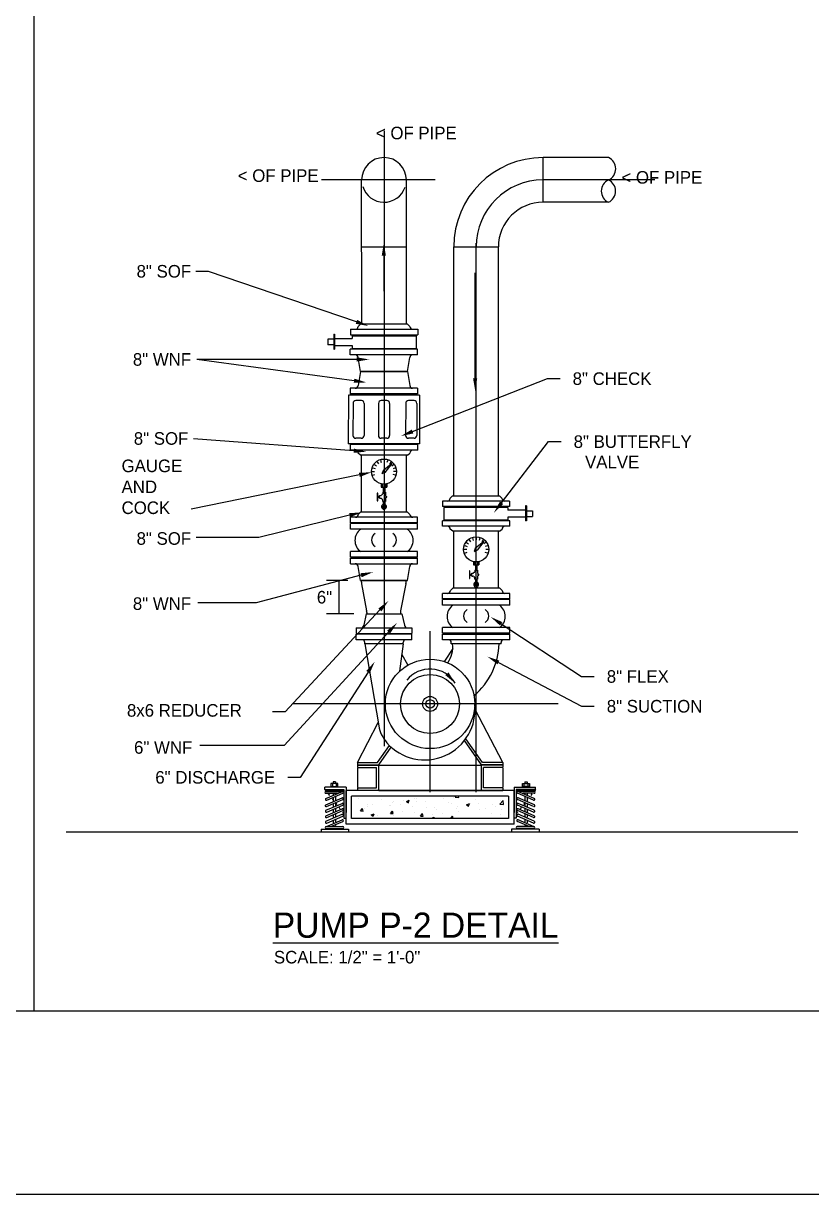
# Model space of a CAD drawing. Extents: x 0 to 1008, y 0 to 720.
# Drawn here: x 607.7 to 748.8, y 0 to 209.7 of the extents above; entities that cross this region are included whole.
import ezdxf
from ezdxf.enums import TextEntityAlignment as Align

# ---------------------------------------------------------------- set-up
doc = ezdxf.new("R2010")
doc.units = 0
doc.header["$LTSCALE"] = 12.5
doc.linetypes.add('CENTER2', pattern=[0])
doc.linetypes.add('HIDDEN', pattern=[0])
doc.layers.get('0').update_dxf_attribs({"linetype": 'CONTINUOUS'})
doc.layers.get('DEFPOINTS').update_dxf_attribs({"linetype": 'CONTINUOUS'})
for name, color, linetype in [('A-CONC', 7, 'CONTINUOUS'), ('CHWS', 3, 'CONTINUOUS'), ('M-FIXT', 8, 'CONTINUOUS'), ('MDIM', 8, 'CONTINUOUS'), ('MEQUIP', 4, 'CONTINUOUS'), ('MTEXT', 2, 'CONTINUOUS'), ('PIPECL', 9, 'CENTER2'), ('TITLEBLK', 7, 'CONTINUOUS')]:
    doc.layers.add(name, color=color, linetype=linetype)

msp = doc.modelspace()

# ---------------------------------------------------------------- linework, layer by layer
at = {"color": 0}
msp.add_line((1008, 0), (0, 0), dxfattribs=at)
at = {"layer": 'A-CONC', "color": 0}
for p, q in [((662.72, 73.58), (662.72, 73.04)), ((663.98, 73.58), (662.72, 73.58)), ((663, 73.58), (663, 73.04)), ((663.57, 73.92), (663.13, 73.92)), ((663.13, 73.92), (663.13, 73.58)), ((663.57, 73.92), (663.57, 73.58)), ((663.7, 73.58), (663.7, 73.04)), ((663.98, 73.04), (663.98, 73.58)), ((697.02, 73.04), (697.02, 73.58)), ((697.02, 73.58), (698.28, 73.58)), ((697.3, 73.58), (697.3, 73.04)), ((697.43, 73.92), (697.43, 73.58)), ((697.43, 73.92), (697.87, 73.92)), ((697.87, 73.92), (697.87, 73.58)), ((698, 73.58), (698, 73.04)), ((698.28, 73.58), (698.28, 73.04)), ((661.66, 72.5), (661.66, 72.96)), ((665.46, 72.96), (661.66, 72.96)), ((661.66, 72.5), (661.77, 72.35)), ((661.66, 72.5), (665.07, 72.5)), ((661.76, 72.35), (661.76, 72.18)), ((661.76, 72.35), (664.9, 72.35)), ((661.76, 72.18), (664.9, 72.18)), ((661.84, 71.84), (663.92, 71.84)), ((661.86, 70.91), (664.81, 72.18)), ((661.99, 70.6), (664.88, 71.84)), ((662.27, 71.73), (662.48, 71.46)), ((662.72, 73.04), (663.98, 73.04)), ((663.13, 73.04), (663.13, 72.96)), ((663.13, 72.5), (663.13, 72.35)), ((663.13, 71.74), (663.13, 71.54)), ((663.57, 73.04), (663.57, 72.96)), ((663.57, 72.5), (663.57, 72.35)), ((663.57, 71.78), (663.57, 71.7)), ((664.9, 72.18), (664.9, 72.35)), ((665.07, 72.5), (665.07, 67.36)), ((665.46, 72.96), (665.46, 68.43)), ((695.54, 72.34), (665.46, 72.34)), ((665.46, 66.34), (665.46, 72.34)), ((694.54, 71.34), (666.46, 71.34)), ((666.46, 67.34), (666.46, 71.34)), ((684.97, 71.16), (685.14, 71.34)), ((685.64, 71.06), (685.61, 71.34)), ((694.54, 71.34), (694.54, 67.34)), ((695.54, 72.96), (695.54, 68.43)), ((695.54, 72.96), (699.34, 72.96)), ((695.54, 66.34), (695.54, 72.34)), ((695.93, 72.5), (695.93, 67.36)), ((699.34, 72.5), (695.93, 72.5)), ((696.1, 72.18), (696.1, 72.35)), ((699.24, 72.35), (696.1, 72.35)), ((699.24, 72.18), (696.1, 72.18)), ((699.01, 70.6), (696.12, 71.84)), ((699.14, 70.91), (696.19, 72.18)), ((698.28, 73.04), (697.02, 73.04)), ((699.16, 71.84), (697.08, 71.84)), ((697.43, 73.04), (697.43, 72.96)), ((697.43, 72.5), (697.43, 72.35)), ((697.43, 71.78), (697.43, 71.7)), ((697.87, 73.04), (697.87, 72.96)), ((697.87, 72.5), (697.87, 72.35)), ((697.87, 71.74), (697.87, 71.54)), ((698.73, 71.73), (698.52, 71.46)), ((699.34, 72.5), (699.22, 72.35)), ((699.24, 72.35), (699.24, 72.18)), ((699.34, 72.5), (699.34, 72.96)), ((661.82, 69.76), (664.74, 71.02)), ((661.82, 69.76), (664.74, 71.02)), ((661.86, 68.8), (664.74, 70.04)), ((661.96, 69.45), (664.88, 70.71)), ((661.96, 69.45), (664.88, 70.71)), ((661.99, 68.48), (664.88, 69.73)), ((662.99, 70.82), (663.08, 70.71)), ((663.13, 70.98), (663.13, 70.44)), ((663.13, 69.84), (663.13, 69.44)), ((663.57, 71.18), (663.57, 70.62)), ((663.57, 70), (663.57, 69.64)), ((663.61, 70.05), (663.78, 69.83)), ((664.2, 69.3), (664.36, 69.09)), ((667.71, 70.88), (667.71, 70.88)), ((669.29, 69.87), (669.29, 69.87)), ((669.38, 69.44), (669.38, 69.44)), ((670.13, 69.84), (670.13, 69.84)), ((671.72, 70.71), (671.72, 70.71)), ((673.3, 69.7), (673.3, 69.7)), ((673.42, 69.67), (673.42, 69.67)), ((673.75, 70.19), (673.75, 70.19)), ((673.98, 70.37), (673.98, 70.37)), ((675.29, 69.92), (675.29, 69.92)), ((675.72, 70.54), (675.72, 70.54)), ((676.25, 70.4), (676.78, 70.6)), ((676.25, 70.4), (676.63, 70.15)), ((676.63, 70.15), (676.78, 70.6)), ((677.3, 69.54), (677.3, 69.54)), ((677.77, 70.85), (677.77, 70.85)), ((678.12, 70.94), (678.12, 70.94)), ((678.13, 70.29), (678.13, 70.29)), ((679.72, 70.37), (679.72, 70.37)), ((679.92, 69.29), (679.92, 69.29)), ((681.31, 69.37), (681.31, 69.37)), ((682.87, 70.92), (682.87, 70.92)), ((683.73, 70.2), (683.73, 70.2)), ((684.29, 70.04), (684.29, 70.04)), ((684.75, 71.16), (684.75, 71.16)), ((684.97, 71.16), (685.64, 71.06)), ((685.31, 69.2), (685.31, 69.2)), ((685.42, 69.45), (685.42, 69.45)), ((687.03, 69.8), (687.56, 70)), ((687.03, 69.8), (687.4, 69.54)), ((687.4, 69.54), (687.56, 70)), ((687.73, 70.04), (687.73, 70.04)), ((688.67, 70.79), (688.67, 70.79)), ((689.21, 69.93), (689.21, 69.93)), ((690.35, 69.2), (690.35, 69.2)), ((691.74, 69.87), (691.74, 69.87)), ((692.23, 69.45), (692.23, 69.45)), ((692.98, 69.92), (693.56, 70.53)), ((692.98, 69.92), (693.64, 69.82)), ((693.11, 70.49), (693.11, 70.49)), ((693.64, 69.82), (693.56, 70.53)), ((699.04, 69.45), (696.12, 70.71)), ((699.04, 69.45), (696.12, 70.71)), ((699.01, 68.48), (696.12, 69.73)), ((699.17, 69.76), (696.26, 71.02)), ((699.17, 69.76), (696.26, 71.02)), ((699.14, 68.8), (696.26, 70.04)), ((696.8, 69.3), (696.64, 69.09)), ((697.39, 70.05), (697.22, 69.83)), ((697.43, 71.18), (697.43, 70.62)), ((697.43, 70), (697.43, 69.64)), ((697.87, 70.98), (697.87, 70.44)), ((697.87, 69.84), (697.87, 69.44)), ((698.01, 70.82), (697.92, 70.71)), ((661.86, 67.82), (664.74, 69.06)), ((661.86, 66.84), (664.74, 68.08)), ((661.86, 65.86), (664.74, 67.1)), ((661.99, 67.5), (664.88, 68.75)), ((661.99, 66.52), (664.88, 67.77)), ((663.13, 68.86), (663.13, 68.48)), ((663.13, 67.89), (663.13, 67.59)), ((663.57, 69.04), (663.57, 68.66)), ((663.57, 68.1), (663.57, 67.71)), ((664.81, 68.53), (665.07, 68.21)), ((665.07, 67.36), (665.46, 67.36)), ((694.54, 67.34), (666.46, 67.34)), ((668.04, 68.71), (668.4, 69.14)), ((668.04, 68.71), (668.49, 68.67)), ((668.49, 68.67), (668.4, 69.14)), ((668.68, 69.05), (668.68, 69.05)), ((669.95, 67.98), (670.48, 68.18)), ((669.95, 67.98), (670.32, 67.73)), ((670.04, 67.35), (670.04, 67.35)), ((670.32, 67.73), (670.48, 68.18)), ((671.17, 67.79), (671.17, 67.79)), ((673.42, 68.24), (673.78, 68.67)), ((673.42, 68.24), (673.87, 68.2)), ((673.87, 68.2), (673.78, 68.67)), ((673.89, 67.88), (673.89, 67.88)), ((675.55, 68.54), (675.55, 68.54)), ((677.68, 68.36), (677.68, 68.36)), ((678.8, 67.76), (679.16, 68.2)), ((678.8, 67.76), (679.24, 67.73)), ((679.24, 67.73), (679.16, 68.2)), ((680.73, 67.38), (681.25, 67.58)), ((680.73, 67.38), (680.78, 67.34)), ((680.9, 67.96), (680.9, 67.96)), ((681.18, 67.34), (681.25, 67.58)), ((681.57, 68.92), (681.57, 68.92)), ((682.78, 68.2), (682.78, 68.2)), ((684.22, 67.34), (684.54, 67.72)), ((684.61, 67.34), (684.54, 67.72)), ((685.62, 68.58), (685.62, 68.58)), ((687.16, 67.42), (687.16, 67.42)), ((689.12, 67.43), (689.12, 67.43)), ((689.31, 69.03), (689.31, 69.03)), ((691.53, 68.17), (691.53, 68.17)), ((693.02, 67.99), (693.02, 67.99)), ((693.32, 68.86), (693.32, 68.86)), ((695.93, 67.36), (695.54, 67.36)), ((696.19, 68.53), (695.93, 68.21)), ((699.01, 67.5), (696.12, 68.75)), ((699.01, 66.52), (696.12, 67.77)), ((699.14, 67.82), (696.26, 69.06)), ((699.14, 66.84), (696.26, 68.08)), ((699.14, 65.86), (696.26, 67.1)), ((697.43, 69.04), (697.43, 68.66)), ((697.43, 68.1), (697.43, 67.71)), ((697.87, 68.86), (697.87, 68.48)), ((697.87, 67.89), (697.87, 67.59)), ((660.99, 65.45), (665.9, 65.45)), ((660.99, 65.45), (660.99, 64.91)), ((661.91, 65.87), (664.9, 65.87)), ((661.91, 65.53), (664.9, 65.53)), ((662.73, 65.87), (664.88, 66.79)), ((663.13, 66.87), (663.13, 66.57)), ((663.13, 66.01), (663.13, 65.93)), ((663.57, 67.07), (663.57, 66.73)), ((663.57, 66.09), (663.57, 65.95)), ((695.54, 66.34), (665.46, 66.34)), ((665.9, 65.45), (665.9, 64.91)), ((695.1, 65.45), (695.1, 64.91)), ((700.01, 65.45), (695.1, 65.45)), ((699.09, 65.87), (696.1, 65.87)), ((699.09, 65.53), (696.1, 65.53)), ((698.26, 65.87), (696.12, 66.79)), ((697.43, 67.07), (697.43, 66.73)), ((697.43, 66.09), (697.43, 65.95)), ((697.87, 66.87), (697.87, 66.57)), ((697.87, 66.01), (697.87, 65.93)), ((700.01, 65.45), (700.01, 64.91)), ((746.33, 64.91), (615.36, 64.91))]:
    msp.add_line(p, q, dxfattribs=at)
for centre, radius, start, end in [((661.84, 72.01), 0.169, 90, 270), ((664.82, 72.01), 0.174, 288.3587, 88.5509), ((696.18, 72.01), 0.174, 91.4491, 251.6413), ((699.16, 72.01), 0.169, 270, 90), ((661.89, 69.61), 0.169, 113.3117, 293.3117), ((661.92, 70.76), 0.169, 113.3117, 293.3117), ((664.81, 70.86), 0.169, 293.3117, 113.3117), ((664.81, 69.88), 0.169, 293.3117, 113.3117), ((696.19, 70.86), 0.169, 66.6883, 246.6883), ((696.19, 69.88), 0.169, 66.6883, 246.6883), ((699.08, 70.76), 0.169, 246.6883, 66.6883), ((699.11, 69.61), 0.169, 246.6883, 66.6883), ((661.91, 68.63), 0.169, 113.3117, 293.3117), ((661.91, 67.65), 0.169, 113.3117, 293.3117), ((664.81, 68.9), 0.169, 293.3117, 113.3117), ((664.81, 67.92), 0.169, 293.3117, 113.3117), ((664.81, 66.94), 0.169, 293.3117, 113.3117), ((696.19, 68.9), 0.169, 66.6883, 246.6883), ((696.19, 67.92), 0.169, 66.6883, 246.6883), ((696.19, 66.94), 0.169, 66.6883, 246.6883), ((699.09, 68.63), 0.169, 246.6883, 66.6883), ((699.09, 67.65), 0.169, 246.6883, 66.6883), ((661.91, 66.67), 0.169, 113.3117, 293.3117), ((661.91, 65.7), 0.169, 90, 270), ((664.9, 65.7), 0.169, 270, 90), ((696.1, 65.7), 0.169, 90, 270), ((699.09, 66.67), 0.169, 246.6883, 66.6883), ((699.09, 65.7), 0.169, 270, 90)]:
    msp.add_arc(centre, radius, start, end, dxfattribs=at)
at = {"layer": 'CHWS', "color": 0}
for p, q in [((712.43, 185.66), (700.73, 185.66)), ((700.73, 177.66), (700.73, 185.66)), ((668.26, 155.81), (668.25, 181.66)), ((676.26, 155.81), (676.25, 181.66)), ((712.43, 177.66), (700.73, 177.66)), ((668.25, 169.66), (676.25, 169.66)), ((672.21, 168.09), (672.21, 161.74)), ((684.73, 125.07), (684.73, 169.66)), ((684.73, 169.66), (692.73, 169.66)), ((692.73, 125.07), (692.73, 169.66)), ((688.57, 146.16), (688.57, 165)), ((668.06, 155.81), (667.63, 155.41)), ((676.45, 155.81), (668.06, 155.81)), ((676.45, 155.81), (676.89, 155.41)), ((662.17, 153.13), (662.17, 152.13)), ((663.26, 153.13), (662.17, 153.13)), ((663.26, 154.02), (663.39, 154.02)), ((663.26, 154.02), (663.26, 151.34)), ((663.39, 154.02), (663.39, 151.34)), ((663.39, 153.27), (666.56, 153.27)), ((666.26, 154.91), (678.29, 154.91)), ((666.26, 154.91), (666.26, 153.91)), ((666.26, 153.91), (678.29, 153.91)), ((666.56, 153.77), (678.03, 153.77)), ((666.56, 153.77), (666.56, 153.27)), ((678.03, 153.77), (678.03, 151.49)), ((678.29, 154.91), (678.29, 153.91)), ((663.26, 152.13), (662.17, 152.13)), ((663.26, 151.34), (663.39, 151.34)), ((663.39, 151.99), (666.56, 151.99)), ((678.26, 151.35), (666.22, 151.35)), ((666.22, 150.35), (666.22, 151.35)), ((666.56, 151.99), (666.56, 151.49)), ((666.56, 151.49), (678.03, 151.49)), ((678.26, 150.35), (678.26, 151.35)), ((678.26, 150.35), (666.22, 150.35)), ((668.04, 147.35), (667.61, 149.85)), ((676.44, 147.35), (676.87, 149.85)), ((668.04, 147.35), (667.61, 144.85)), ((676.44, 147.35), (668.04, 147.35)), ((676.44, 147.35), (668.04, 147.35)), ((668.04, 147.35), (676.44, 147.35)), ((676.44, 147.35), (676.87, 144.85)), ((665.87, 143.15), (665.86, 134.4)), ((678.63, 143.15), (665.87, 143.15)), ((678.63, 143.15), (665.87, 143.15)), ((678.26, 144.35), (666.22, 144.35)), ((666.22, 144.35), (666.22, 143.35)), ((678.26, 143.35), (666.22, 143.35)), ((678.26, 144.35), (678.26, 143.35)), ((678.63, 143.15), (678.63, 134.4)), ((666.7, 141.65), (666.69, 135.9)), ((668.2, 142.15), (667.2, 142.15)), ((668.7, 141.65), (668.69, 135.9)), ((671.26, 141.65), (671.25, 135.9)), ((672.76, 142.15), (671.76, 142.15)), ((673.26, 141.65), (673.25, 135.9)), ((676.13, 141.65), (676.12, 135.9)), ((677.63, 142.15), (676.63, 142.15)), ((678.13, 141.65), (678.12, 135.9)), ((678.63, 134.4), (665.86, 134.4)), ((678.3, 134.26), (666.27, 134.26)), ((666.27, 133.26), (666.27, 134.26)), ((668.19, 135.4), (667.19, 135.4)), ((672.75, 135.4), (671.75, 135.4)), ((677.62, 135.4), (676.62, 135.4)), ((678.3, 133.26), (678.3, 134.26)), ((678.3, 133.26), (666.27, 133.26)), ((668.05, 132.36), (667.62, 132.76)), ((676.45, 132.36), (668.05, 132.36)), ((668.25, 122.15), (668.25, 132.36)), ((676.25, 122.15), (676.25, 132.36)), ((676.45, 132.36), (676.88, 132.76)), ((694.73, 124.17), (682.7, 124.17)), ((682.7, 124.17), (682.7, 123.17)), ((684.54, 125.07), (684.1, 124.67)), ((684.54, 125.07), (692.93, 125.07)), ((692.93, 125.07), (693.36, 124.67)), ((694.73, 124.17), (694.73, 123.17)), ((668.07, 122.15), (667.64, 121.75)), ((676.46, 122.15), (668.07, 122.15)), ((676.46, 122.15), (676.9, 121.75)), ((694.73, 123.17), (682.7, 123.17)), ((694.43, 123.03), (682.96, 123.03)), ((682.96, 123.03), (682.96, 120.75)), ((694.43, 123.03), (694.43, 122.53)), ((697.6, 122.53), (694.43, 122.53)), ((697.73, 123.28), (697.6, 123.28)), ((697.6, 123.28), (697.6, 120.6)), ((697.73, 123.28), (697.73, 120.6)), ((697.73, 122.39), (698.82, 122.39)), ((698.82, 122.39), (698.82, 121.39)), ((666.25, 120.25), (666.25, 121.25)), ((678.25, 121.25), (666.25, 121.25)), ((678.25, 120.25), (666.25, 120.25)), ((678.25, 120.12), (666.25, 120.12)), ((666.25, 119.12), (666.25, 120.12)), ((678.25, 120.25), (678.25, 121.25)), ((678.25, 119.12), (678.25, 120.12)), ((682.73, 119.64), (682.73, 120.64)), ((694.77, 120.64), (682.73, 120.64)), ((694.77, 119.64), (682.73, 119.64)), ((694.43, 120.75), (682.96, 120.75)), ((697.6, 121.25), (694.43, 121.25)), ((694.43, 121.25), (694.43, 120.75)), ((694.77, 119.64), (694.77, 120.64)), ((697.73, 120.6), (697.6, 120.6)), ((697.73, 121.39), (698.82, 121.39)), ((678.25, 119.12), (666.25, 119.12)), ((684.55, 118.75), (684.12, 119.14)), ((692.95, 118.75), (684.55, 118.75)), ((684.75, 108.54), (684.75, 118.75)), ((692.75, 108.54), (692.75, 118.75)), ((692.95, 118.75), (693.38, 119.14)), ((666.23, 113.95), (678.23, 113.95)), ((666.23, 112.95), (666.23, 113.95)), ((678.25, 115.12), (666.25, 115.12)), ((666.25, 114.12), (666.25, 115.12)), ((678.25, 114.12), (666.25, 114.12)), ((678.23, 112.95), (678.23, 113.95)), ((678.25, 114.12), (678.25, 115.12)), ((666.23, 112.95), (678.23, 112.95)), ((668.04, 109.95), (667.6, 112.45)), ((676.43, 109.95), (676.86, 112.45)), ((676.43, 109.95), (668.04, 109.95)), ((668.04, 109.95), (676.43, 109.95)), ((668.2, 109.64), (668.2, 109.95)), ((668.24, 109.37), (669.14, 104.48)), ((676.16, 109.37), (675.22, 104.48)), ((676.2, 109.64), (676.2, 109.95)), ((682.75, 106.64), (682.75, 107.64)), ((694.75, 107.64), (682.75, 107.64)), ((684.57, 108.54), (684.14, 108.14)), ((692.96, 108.54), (684.57, 108.54)), ((692.96, 108.54), (693.4, 108.14)), ((694.75, 106.64), (694.75, 107.64)), ((694.75, 106.64), (682.75, 106.64)), ((694.75, 106.51), (682.75, 106.51)), ((682.75, 105.51), (682.75, 106.51)), ((694.75, 105.51), (682.75, 105.51)), ((694.75, 105.51), (694.75, 106.51)), ((669.07, 103.95), (668.63, 101.95)), ((669.07, 103.95), (675.43, 103.95)), ((669.18, 104.2), (669.18, 103.95)), ((675.18, 104.2), (675.18, 103.95)), ((675.43, 103.95), (675.93, 101.95)), ((667.25, 101.45), (677.25, 101.45)), ((667.25, 101.45), (667.25, 100.45)), ((677.25, 101.45), (677.25, 100.45)), ((694.75, 101.51), (682.75, 101.51)), ((682.75, 100.51), (682.75, 101.51)), ((694.75, 100.51), (694.75, 101.51)), ((667.25, 100.45), (677.25, 100.45)), ((694.75, 100.51), (682.75, 100.51))]:
    msp.add_line(p, q, dxfattribs=at)
for centre, radius, start, end in [((672.25, 181.66), 4, 0, 180), ((700.73, 169.66), 16, 90, 180), ((711.54, 183.66), 2.19, 294.066, 65.934), ((713.33, 179.66), 2.19, 114.066, 245.934), ((711.48, 179.66), 2.22, 295.544, 64.456), ((700.73, 169.66), 8, 90, 180), ((667.13, 155.41), 0.5, 270, 0), ((677.39, 155.41), 0.5, 180, 270), ((667.11, 149.85), 0.5, 0, 90), ((677.37, 149.85), 0.5, 90, 180), ((667.11, 144.85), 0.5, 270, 0), ((677.37, 144.85), 0.5, 180, 270), ((667.2, 141.65), 0.5, 90, 180), ((668.2, 141.65), 0.5, 0, 90), ((671.76, 141.65), 0.5, 90, 180), ((672.76, 141.65), 0.5, 0, 90), ((676.63, 141.65), 0.5, 90, 180), ((677.63, 141.65), 0.5, 0, 90), ((667.19, 135.9), 0.5, 180, 270), ((668.19, 135.9), 0.5, 270, 0), ((671.75, 135.9), 0.5, 180, 270), ((672.75, 135.9), 0.5, 270, 0), ((676.62, 135.9), 0.5, 180, 270), ((677.62, 135.9), 0.5, 270, 0), ((667.12, 132.76), 0.5, 360, 90), ((677.38, 132.76), 0.5, 90, 180), ((683.6, 124.67), 0.5, 270, 0), ((693.86, 124.67), 0.5, 180, 270), ((667.14, 121.75), 0.5, 270, 0), ((677.4, 121.75), 0.5, 180, 270), ((683.62, 119.14), 0.5, 360, 90), ((693.88, 119.14), 0.5, 90, 180), ((669.48, 117.12), 2.44, 124.9912, 235.0088), ((671.34, 117.19), 1.34, 120.3314, 239.6686), ((673.16, 117.19), 1.34, 300.3314, 59.6686), ((675.02, 117.12), 2.44, 304.9912, 55.0088), ((667.1, 112.45), 0.5, 360, 90), ((677.36, 112.45), 0.5, 90, 180), ((669.2, 109.64), 1, 180, 196.2161), ((675.2, 109.64), 1, 343.7839, 0), ((683.64, 108.14), 0.5, 270, 0), ((693.9, 108.14), 0.5, 180, 270), ((685.98, 103.51), 2.44, 124.9912, 235.0088), ((691.52, 103.51), 2.44, 304.9912, 55.0088), ((668.18, 104.2), 1, 0, 16.2161), ((676.18, 104.2), 1, 163.7839, 180), ((687.84, 103.58), 1.34, 120.3314, 239.6686), ((689.66, 103.58), 1.34, 300.3314, 59.6686), ((668.13, 101.95), 0.5, 270, 0), ((676.43, 101.95), 0.5, 180, 270), ((680.47, 88.82), 5.27, 31.0769, 141.9316)]:
    msp.add_arc(centre, radius, start, end, dxfattribs=at)
at = {"layer": 'CHWS', "color": 0, "linetype": 'HIDDEN'}
msp.add_arc((672.25, 181.66), 4, 197.3243, 340.6286, dxfattribs=at)
at = {"layer": 'CHWS', "color": 0}
for points in [[(671.84, 168.09), (672.59, 168.09), (672.21, 170.34)], [(688.94, 146.16), (688.19, 146.16), (688.57, 143.91)], [(683.8, 93.49), (683.23, 93), (684.98, 91.54)]]:
    msp.add_solid(points, dxfattribs=at)
at = {"layer": 'DEFPOINTS', "color": 0, "linetype": 'BYBLOCK'}
for p in [(668.04, 109.95), (669.07, 103.95)]:
    msp.add_point(p, dxfattribs=at)
at = {"layer": 'M-FIXT', "color": 0}
for p, q in [((670.22, 130.11), (670.64, 129.97)), ((670.52, 130.7), (670.88, 130.44)), ((671, 131.18), (671.26, 130.82)), ((671.6, 131.48), (671.73, 131.06)), ((673.64, 130.88), (672.08, 129.6)), ((672.26, 131.58), (672.26, 131.14)), ((673.64, 130.88), (672.41, 129.28)), ((672.92, 131.47), (672.78, 131.05)), ((673.52, 131.17), (673.26, 130.81)), ((673.99, 130.69), (673.63, 130.43)), ((674.29, 130.09), (673.87, 129.95)), ((670.11, 129.45), (670.55, 129.45)), ((670.21, 128.78), (670.63, 128.92)), ((672.08, 129.6), (671.86, 129.04)), ((672.41, 129.28), (671.87, 129.04)), ((674.28, 128.77), (673.86, 128.9)), ((674.39, 129.43), (673.95, 129.43)), ((671.75, 127.24), (671.75, 126.65)), ((671.75, 126.65), (672.75, 126.65)), ((672, 127.19), (672, 126.65)), ((672.12, 126.65), (672.12, 125.75)), ((672.37, 126.65), (672.37, 125.75)), ((672.5, 127.19), (672.5, 126.65)), ((672.75, 127.24), (672.75, 126.65)), ((671.13, 125.59), (671.03, 125.59)), ((671.03, 125.59), (671.03, 124.21)), ((671.03, 124.21), (671.13, 124.21)), ((671.13, 124.21), (671.13, 125.59)), ((671.13, 125), (671.47, 125)), ((671.13, 124.84), (671.47, 124.84)), ((671.47, 125.17), (671.67, 125.17)), ((671.47, 124.67), (671.47, 125.17)), ((671.47, 124.67), (671.67, 124.67)), ((672.01, 125.75), (672.01, 125.45)), ((672.01, 125.75), (672.51, 125.75)), ((672.01, 124.09), (672.01, 124.38)), ((672.01, 124.09), (672.51, 124.09)), ((672.12, 124.09), (672.12, 123.14)), ((672.37, 124.09), (672.37, 123.14)), ((672.51, 125.75), (672.51, 125.25)), ((672.51, 124.59), (672.51, 124.09)), ((672.6, 125), (672.74, 125)), ((672.6, 124.83), (672.74, 124.83)), ((672.74, 124.83), (672.74, 125)), ((688.1, 117.55), (688.23, 117.12)), ((688.76, 117.65), (688.76, 117.2)), ((689.42, 117.54), (689.28, 117.12)), ((686.61, 115.52), (687.05, 115.52)), ((686.72, 116.18), (687.14, 116.04)), ((687.02, 116.77), (687.38, 116.51)), ((687.5, 117.24), (687.76, 116.88)), ((688.58, 115.66), (688.36, 115.11)), ((688.91, 115.35), (688.37, 115.1)), ((690.14, 116.95), (688.58, 115.66)), ((690.14, 116.95), (688.91, 115.35)), ((690.02, 117.23), (689.76, 116.87)), ((690.49, 116.76), (690.13, 116.5)), ((690.79, 116.16), (690.37, 116.02)), ((690.89, 115.5), (690.45, 115.5)), ((686.71, 114.85), (687.13, 114.99)), ((688.25, 113.31), (688.25, 112.72)), ((688.5, 113.26), (688.5, 112.72)), ((689, 113.26), (689, 112.72)), ((689.25, 113.31), (689.25, 112.72)), ((690.78, 114.84), (690.36, 114.97)), ((687.63, 111.66), (687.53, 111.66)), ((687.53, 111.66), (687.53, 110.28)), ((687.63, 110.28), (687.63, 111.66)), ((687.97, 111.24), (688.17, 111.24)), ((687.97, 110.74), (687.97, 111.24)), ((688.25, 112.72), (689.25, 112.72)), ((688.51, 111.81), (688.51, 111.52)), ((688.51, 111.81), (689.01, 111.81)), ((688.62, 112.72), (688.62, 111.81)), ((688.87, 112.72), (688.87, 111.81)), ((689.01, 111.81), (689.01, 111.31)), ((687.53, 110.28), (687.63, 110.28)), ((687.63, 111.07), (687.97, 111.07)), ((687.63, 110.9), (687.97, 110.9)), ((687.97, 110.74), (688.17, 110.74)), ((688.51, 110.16), (688.51, 110.45)), ((688.51, 110.16), (689.01, 110.16)), ((688.62, 110.16), (688.62, 109.21)), ((688.87, 110.16), (688.87, 109.21)), ((689.01, 110.66), (689.01, 110.16)), ((689.1, 111.07), (689.24, 111.07)), ((689.1, 110.9), (689.24, 110.9)), ((689.24, 110.9), (689.24, 111.07))]:
    msp.add_line(p, q, dxfattribs=at)
for centre in [(672.25, 129.44), (688.75, 115.51)]:
    msp.add_circle(centre, 2.25, dxfattribs=at)
for centre, radius, start, end in [((671.67, 125.29), 0.125, 270, 320.8987), ((671.67, 124.54), 0.125, 39.1013, 90), ((672.14, 124.92), 0.47, 115.3377, 140.8987), ((672.14, 124.92), 0.47, 219.1013, 244.6623), ((671.88, 125.45), 0.125, 295.3377, 0), ((671.88, 124.38), 0.125, 0, 64.6623), ((672.63, 125.25), 0.125, 180, 213.5469), ((672.63, 124.59), 0.125, 146.4531, 180), ((672.14, 124.92), 0.47, 326.4531, 33.5469), ((672.25, 123.14), 0.436, 107.3885, 71.1839), ((672.25, 123.14), 0.217, 132.091, 45.2821), ((672.25, 123.14), 0.125, 180, 0), ((688.17, 111.36), 0.125, 270, 320.8987), ((688.64, 110.99), 0.47, 115.3377, 140.8987), ((688.38, 111.52), 0.125, 295.3377, 0), ((689.13, 111.31), 0.125, 180, 213.5469), ((688.64, 110.99), 0.47, 326.4531, 33.5469), ((688.17, 110.61), 0.125, 39.1013, 90), ((688.64, 110.99), 0.47, 219.1013, 244.6623), ((688.75, 109.21), 0.436, 107.3885, 71.1839), ((688.38, 110.45), 0.125, 0, 64.6623), ((688.75, 109.21), 0.217, 132.091, 45.2821), ((688.75, 109.21), 0.125, 180, 0), ((689.13, 110.66), 0.125, 146.4531, 180)]:
    msp.add_arc(centre, radius, start, end, dxfattribs=at)
at = {"layer": 'MDIM', "color": 0, "linetype": 'BYBLOCK'}
for p, q in [((665.79, 109.95), (661.96, 109.95)), ((664.21, 103.95), (664.21, 109.95)), ((666.82, 103.95), (661.96, 103.95))]:
    msp.add_line(p, q, dxfattribs=at)
msp.add_point((664.21, 109.95), dxfattribs=at)
at = {"layer": 'MEQUIP', "color": 0}
for p, q in [((677.25, 100.34), (667.25, 100.34)), ((667.25, 99.34), (667.25, 100.34)), ((677.25, 99.34), (667.25, 99.34)), ((668.82, 98.59), (668.82, 98.84)), ((668.82, 98.59), (671.31, 83.93)), ((675.68, 98.59), (668.82, 98.59)), ((675.68, 98.59), (675.05, 93.69)), ((675.68, 98.59), (675.68, 98.84)), ((677.25, 99.34), (677.25, 100.34)), ((682.75, 100.34), (694.75, 100.34)), ((682.75, 99.34), (682.75, 100.34)), ((694.75, 99.34), (682.75, 99.34)), ((684.29, 98.59), (684.29, 98.84)), ((693.21, 98.59), (684.29, 98.59)), ((693.21, 98.59), (693.21, 98.84)), ((694.75, 99.34), (694.75, 100.34)), ((675.4, 96.83), (676.51, 94.78)), ((684.55, 97.76), (683.08, 95.48)), ((693.5, 77.34), (688.56, 86.85)), ((667.5, 77.34), (671.21, 84.49)), ((671.11, 77.34), (673.25, 80.38)), ((671.31, 76.92), (673.54, 80.11)), ((689.69, 76.92), (686.64, 81.28)), ((689.89, 77.34), (686.89, 81.61)), ((667.5, 77.34), (667.5, 76.92)), ((667.5, 77.34), (671.11, 77.34)), ((667.5, 76.92), (671.31, 76.92)), ((667.5, 76.87), (671.3, 76.87)), ((667.5, 76.87), (667.5, 76.45)), ((667.5, 76.45), (670.91, 76.45)), ((667.5, 76.34), (667.5, 72.95)), ((670.91, 72.8), (670.91, 76.45)), ((671.3, 76.87), (689.7, 76.87)), ((671.3, 72.34), (671.3, 76.87)), ((693.5, 76.92), (689.69, 76.92)), ((693.5, 76.87), (689.7, 76.87)), ((689.7, 72.34), (689.7, 76.87)), ((693.5, 77.34), (689.89, 77.34)), ((693.5, 76.45), (690.09, 76.45)), ((690.09, 72.8), (690.09, 76.45)), ((693.5, 77.34), (693.5, 76.92)), ((693.5, 76.87), (693.5, 76.45)), ((693.5, 76.34), (693.5, 72.95)), ((667.5, 72.8), (670.91, 72.8)), ((667.5, 72.8), (667.5, 72.34)), ((671.3, 72.34), (667.5, 72.34)), ((671.3, 72.34), (689.7, 72.34)), ((689.7, 72.34), (693.5, 72.34)), ((693.5, 72.8), (690.09, 72.8)), ((693.5, 72.8), (693.5, 72.34))]:
    msp.add_line(p, q, dxfattribs=at)
for radius in [8, 5.27, 1.34, 0.765]:
    msp.add_circle((680.5, 87.84), radius, dxfattribs=at)
for centre, radius, start, end in [((668.32, 98.84), 0.5, 360, 90), ((676.18, 98.84), 0.5, 90, 180), ((679.97, 97.97), 4.59, 323.2884, 7.7794), ((683.79, 98.84), 0.5, 360, 90), ((680.36, 98.97), 12.51, 309.7553, 358.266), ((693.71, 98.84), 0.5, 90, 180), ((679.54, 86.83), 9.01, 221.1558, 6.4321), ((677.23, 84.91), 6, 189.3155, 221.8796)]:
    msp.add_arc(centre, radius, start, end, dxfattribs=at)
at = {"layer": 'MTEXT', "color": 0}
for p, q in [((640.81, 165.29), (638.56, 165.29)), ((667.32, 156.24), (640.81, 165.29)), ((666.88, 145.7), (638.75, 149.51)), ((667.37, 149.51), (638.75, 149.51)), ((677.38, 136.62), (701.52, 146.08)), ((701.52, 146.08), (703.77, 146.08)), ((666.85, 133.17), (638.16, 135.28)), ((693.3, 123.86), (701.7, 134.8)), ((701.7, 134.8), (703.95, 134.8)), ((667.84, 128.85), (637.72, 122.7)), ((666.06, 121.61), (649.87, 117.63)), ((649.87, 117.63), (638.62, 117.63)), ((668.13, 110.88), (649.38, 105.97)), ((649.38, 105.97), (638.92, 105.97)), ((671.52, 104.66), (654.53, 86.42)), ((673.07, 100.71), (654.36, 80.42)), ((693.22, 102.19), (707.63, 92.76)), ((692.73, 95.27), (707.63, 87.43)), ((669.39, 93.53), (657.27, 74.7)), ((707.63, 92.76), (709.88, 92.76)), ((654.53, 86.42), (652.28, 86.42)), ((707.63, 87.43), (709.88, 87.43)), ((654.36, 80.42), (639.26, 80.42)), ((657.27, 74.7), (655.02, 74.7))]:
    msp.add_line(p, q, dxfattribs=at)
for points in [[(667.44, 156.6), (667.2, 155.89), (669.45, 155.51)], [(667.37, 149.89), (667.37, 149.14), (669.62, 149.51)], [(666.93, 146.07), (666.83, 145.33), (669.11, 145.4)], [(677.51, 136.27), (677.24, 136.97), (675.28, 135.8)], [(666.88, 133.55), (666.83, 132.8), (669.1, 133.01)], [(667.76, 129.22), (667.92, 128.49), (670.04, 129.32)], [(693.6, 123.63), (693, 124.09), (691.93, 122.07)], [(665.98, 121.98), (666.15, 121.25), (668.25, 122.15)], [(668.04, 111.24), (668.23, 110.52), (670.31, 111.45)], [(671.24, 104.92), (671.79, 104.41), (673.05, 106.31)], [(693.01, 101.88), (693.42, 102.5), (691.34, 103.42)], [(672.79, 100.96), (673.35, 100.46), (674.59, 102.36)], [(669.07, 93.74), (669.7, 93.33), (670.6, 95.43)], [(692.56, 94.94), (692.91, 95.6), (690.74, 96.32)]]:
    msp.add_solid(points, dxfattribs=at)
at = {"layer": 'PIPECL', "color": 0}
for p, q in [((672.25, 190.44), (672.25, 80.3)), ((681.42, 181.66), (661.03, 181.66)), ((720.74, 181.66), (700.73, 181.66)), ((688.75, 72.04), (688.75, 170.31)), ((680.5, 72.04), (680.5, 100.87)), ((703.44, 87.84), (655.92, 87.84))]:
    msp.add_line(p, q, dxfattribs=at)
msp.add_arc((700.73, 169.66), 12, 90, 180, dxfattribs=at)
at = {"layer": 'TITLEBLK', "color": 0}
for p, q in [((609.56, 213.92), (609.56, 32.91)), ((37.51, 32.91), (992.43, 32.91))]:
    msp.add_line(p, q, dxfattribs=at)

# ---------------------------------------------------------------- texts
at = {"layer": 'MDIM', "color": 0, "linetype": 'BYBLOCK'}
msp.add_text('6"', height=2.25, dxfattribs=at).set_placement((661.6, 106.95), align=Align.MIDDLE_CENTER)
at = {"layer": 'MTEXT', "color": 0}
for s, p in [('< OF PIPE', (670.8, 188.93)), ('< OF PIPE', (646.07, 181.3)), ('< OF PIPE', (714.76, 180.99)), ('GAUGE', (625.27, 129.34)), ('AND', (625.27, 125.59)), ('COCK', (625.27, 121.84)), ('8x6 REDUCER', (626.23, 85.56))]:
    msp.add_text(s, height=2.25, dxfattribs=at).set_placement(p)
for s, p in [('8" SOF', (637.72, 165.3)), ('8" WNF', (637.72, 149.52)), ('8" SOF', (637.22, 135.37)), ('VALVE', (717.94, 131.16)), ('8" SOF', (637.72, 117.46)), ('8" WNF', (637.72, 105.8)), ('6" WNF', (637.93, 80.05)), ('6" DISCHARGE', (652.77, 74.7))]:
    msp.add_text(s, height=2.25, dxfattribs=at).set_placement(p, align=Align.MIDDLE_RIGHT)
for s, p in [('8" CHECK', (706.02, 146.08)), ('8" BUTTERFLY', (706.2, 134.8)), ('8" FLEX', (712.13, 92.76)), ('8" SUCTION', (712.13, 87.43))]:
    msp.add_text(s, height=2.25, dxfattribs=at).set_placement(p, align=Align.MIDDLE_LEFT)
at = {"layer": 'TITLEBLK', "color": 0}
for s, height, p in [('%%UPUMP P-2 DETAIL', 4.5, (652.34, 45.98)), ('SCALE: 1/2" = 1\'-0"', 2.25, (652.54, 41.38))]:
    msp.add_text(s, height=height, dxfattribs=at).set_placement(p)

doc.saveas('drawing.dxf')
